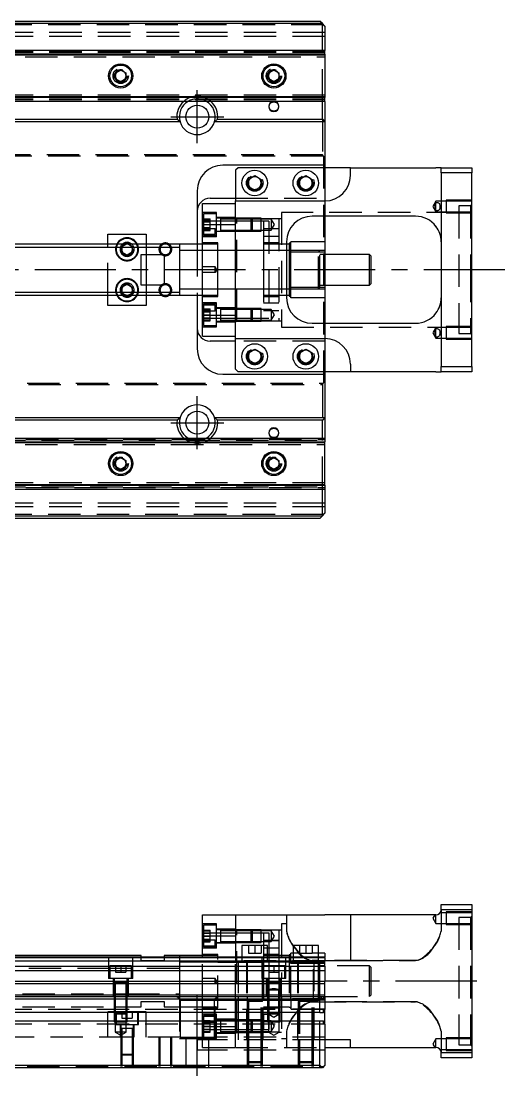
# Model space of a CAD drawing. Extents: x -10 to 809, y -346 to 120.
# Drawn here: x 341 to 530.5, y -316.1 to 97.5 of the extents above; entities that cross this region are included whole.
import ezdxf

# ---------------------------------------------------------------- set-up
doc = ezdxf.new("R2010")
doc.units = 0
doc.linetypes.add('CENTER', pattern=[50.8, 31.75, -6.35, 6.35, -6.35])
doc.linetypes.add('DASHED', pattern=[19.05, 12.7, -6.35])
doc.layers.get('0').update_dxf_attribs({"linetype": 'CONTINUOUS'})
doc.layers.add('CENTER', color=1, linetype='CENTER')

msp = doc.modelspace()

# ---------------------------------------------------------------- linework, layer by layer
at = {"color": 3, "linetype": 'DASHED'}
for p, q in [((459.5, 96), (313.8, 96)), ((460, 93), (0, 93)), ((460, 91.5), (0, 91.5)), ((460, 85.4), (0, 85.4)), ((460, 84.42), (323.5, 84.42)), ((323.5, 83.5), (460, 83.5)), ((460, 85.15), (330, 85.15)), ((459, 66), (459, 86)), ((377.5, 76), (377.53, 76.41)), ((437.5, 76), (437.53, 76.37)), ((460, 66.6), (0, 66.6)), ((460, 68.5), (323.5, 68.5)), ((460, 67.58), (323.5, 67.58)), ((460, 66.85), (330, 66.85)), ((459, 59), (459, 45)), ((459.5, 44.5), (0.5, 44.5)), ((459, 45), (1, 45)), ((459.5, 44.5), (459, 45)), ((459.5, 44.5), (459.5, -44.5)), ((460, 40), (460, 28)), ((429.5, 34), (429.52, 34.35)), ((455.48, 34.36), (455.5, 34)), ((425, 28), (460, 28)), ((425, 17.78), (425, 26)), ((460, 28), (460, 27)), ((460, 27), (460, 21)), ((503.5, 26.85), (502.29, 24.75)), ((507.5, 26.85), (503.5, 26.85)), ((503.5, 26.44), (503.5, 26.85)), ((517.5, 27.25), (507.5, 27.25)), ((507.5, 27.25), (507.5, 22.25)), ((517.5, 26.85), (507.5, 26.85)), ((517, 25), (512.5, 25)), ((512.5, 25), (512.5, -25)), ((517.5, 25.5), (517, 25)), ((517, 25), (517, 0)), ((417.5, 22.43), (412, 22.43)), ((417.5, 21.93), (412.5, 21.93)), ((412.5, 21.93), (412.5, 17.68)), ((417.5, 12.93), (417.5, 22.43)), ((512.5, 22.5), (443, 22.5)), ((443, 22.5), (443, -22.5)), ((502.29, 24.75), (503.5, 22.65)), ((503.5, 22.65), (503.5, 23.06)), ((503.5, 22.65), (507.5, 22.65)), ((507.5, 22.65), (517.5, 22.65)), ((507.5, 22.25), (517.5, 22.25)), ((412.5, 19), (412, 19)), ((412.5, 19.99), (415, 19.99)), ((412.5, 19.68), (415, 19.68)), ((425, 19), (412.5, 19)), ((412.5, 18.83), (415, 18.83)), ((412.5, 17.68), (415, 17.68)), ((412.5, 17.68), (412.5, 13.43)), ((415, 18.83), (415, 19.99)), ((415, 16.52), (415, 18.83)), ((425, 20.43), (417.5, 20.43)), ((419.1, 20.18), (417.5, 20.18)), ((425, 20.18), (419.09, 20.18)), ((419.1, 20.18), (419.1, 17.83)), ((419.1, 20.18), (419.1, 15.18)), ((425, 19.78), (419.1, 19.78)), ((419.1, 17.83), (419.1, 17.55)), ((419.1, 17.55), (419.1, 15.91)), ((425.5, 20), (425, 20.5)), ((431.1, 20.18), (425, 20.18)), ((431.1, 20.18), (425, 20.18)), ((425.5, 20), (425, 20)), ((431.5, 19.78), (425, 19.78)), ((436, 19), (425, 19)), ((431.28, 20), (425.5, 20)), ((425.5, -20), (425.5, 20)), ((431.5, 19.78), (431.1, 20.18)), ((435, 20.18), (431.1, 20.18)), ((431.1, 17.68), (431.1, 20.18)), ((431.1, 15.18), (431.1, 17.68)), ((442, 20), (431.28, 20)), ((435, 19.78), (431.5, 19.78)), ((431.5, 19.78), (431.5, 17.68)), ((431.5, 17.68), (431.5, 15.58)), ((435, 15.18), (435, 20.18)), ((439, 19.78), (435, 19.78)), ((438, 19), (436, 19)), ((436, 19), (436, 0)), ((438, 19), (438, 0)), ((440.21, 17.68), (439, 19.78)), ((439, 19.78), (439, 17.68)), ((439, 15.58), (440.21, 17.68)), ((439, 17.68), (439, 15.58)), ((443, 20), (442, 20)), ((442, 20), (442, 0)), ((503.52, 16.97), (503.34, 17.21)), ((417, 16.1), (412, 16.1)), ((412, 13.9), (417, 13.9)), ((417.5, 12.93), (412, 12.93)), ((412.5, 16.52), (415, 16.52)), ((412.5, 15.68), (415, 15.68)), ((412.5, 15.37), (415, 15.37)), ((412.5, 13.43), (417.5, 13.43)), ((415, 15.37), (415, 16.52)), ((417.66, 15), (417, 16.1)), ((417, 15), (417, 16.1)), ((417, 13.9), (417.66, 15)), ((417.66, 15), (417, 15)), ((417, 13.9), (417, 15)), ((417.5, 15.18), (419.1, 15.18)), ((425, 14.93), (417.5, 14.93)), ((419.09, 15.18), (425, 15.18)), ((419.1, 15.91), (419.1, 15.18)), ((419.1, 15.58), (425, 15.58)), ((425, 15.58), (431.5, 15.58)), ((425, 15.18), (431.1, 15.18)), ((425, 15.18), (431.1, 15.18)), ((431.1, 15.18), (431.5, 15.58)), ((431.1, 15.18), (435, 15.18)), ((431.5, 15.58), (435, 15.58)), ((435, 15.58), (439, 15.58)), ((438, 16), (436, 16)), ((442, 13), (436, 13)), ((442, 16), (438, 16)), ((375, -10), (375, 10)), ((380.5, 9.15), (381.96, 10)), ((380.5, 6.85), (380.5, 9.15)), ((383.04, 10), (384.5, 9.15)), ((384.5, 9.15), (384.5, 6.85)), ((390, 10), (390, 5)), ((410, 10), (410, -10)), ((418, 10.5), (412, 10.5)), ((418, 10), (412, 10)), ((418, 0), (418, 10.5)), ((442, 10.5), (436, 10.5)), ((442, 10), (436, 10)), ((436, 10), (436, 0)), ((445, 10), (442, 10)), ((380, 8), (380.01, 8.25)), ((382.5, 5.69), (380.5, 6.85)), ((384.5, 6.85), (382.5, 5.69)), ((390, 5), (390, -5)), ((412, 7.5), (403, 7.5)), ((418, 7.5), (412, 7.5)), ((425, 7.5), (418, 7.5)), ((436, 7.5), (425, 7.5)), ((442, 7.5), (436, 7.5)), ((445, 7.5), (442, 7.5)), ((446, 7.5), (445, 7.5)), ((446.63, 7.5), (446, 7.5)), ((457.5, 7.5), (446.63, 7.5)), ((460, 7.5), (457.5, 7.5)), ((458, 7), (457.5, 7.5)), ((457.5, -7.5), (457.5, 7.5)), ((458, -7), (458, 7)), ((460, 6), (458, 6)), ((417, 1.1), (412, 1.1)), ((417.66, 0), (417, 1.1)), ((417, -1.1), (417, 1.1)), ((418, -10.5), (418, 0)), ((436, 0), (436, -19)), ((436, 0), (436, -10)), ((438, 0), (438, -19)), ((442, 0), (442, -20)), ((517, 0), (517, -25)), ((417, -1.1), (412, -1.1)), ((417.66, 0), (417, -1.1)), ((380, -8), (380.01, -7.75)), ((380.5, -6.85), (382.5, -5.69)), ((380.5, -9.15), (380.5, -6.85)), ((382.5, -5.69), (384.5, -6.85)), ((384.5, -6.85), (384.5, -9.15)), ((390, -5), (390, -10)), ((403, -7.5), (412, -7.5)), ((412, -7.5), (418, -7.5)), ((418, -7.5), (425, -7.5)), ((425, -7.5), (436, -7.5)), ((436, -7.5), (442, -7.5)), ((442, -7.5), (445, -7.5)), ((445, -7.5), (446, -7.5)), ((446, -7.5), (446.63, -7.5)), ((446.63, -7.5), (457.5, -7.5)), ((457.5, -7.5), (458, -7)), ((457.5, -7.5), (460, -7.5)), ((458, -6), (460, -6)), ((381.96, -10), (380.5, -9.15)), ((384.5, -9.15), (383.04, -10)), ((412, -10), (418, -10)), ((412, -10.5), (418, -10.5)), ((436, -10), (442, -10)), ((436, -10.5), (442, -10.5)), ((442, -10), (445, -10)), ((417.5, -12.93), (412, -12.93)), ((417, -13.9), (412, -13.9)), ((412, -16.1), (417, -16.1)), ((417.5, -13.43), (412.5, -13.43)), ((412.5, -13.43), (412.5, -21.93)), ((412.5, -15.37), (415, -15.37)), ((412.5, -15.68), (415, -15.68)), ((412.5, -16.52), (415, -16.52)), ((415, -15.68), (415, -15.37)), ((415, -17.68), (415, -15.68)), ((417.66, -15), (417, -13.9)), ((417, -15), (417, -13.9)), ((417, -16.1), (417.66, -15)), ((417, -16.1), (417, -15)), ((417.66, -15), (417, -15)), ((417.5, -17.68), (417.5, -12.93)), ((425, -14.93), (417.5, -14.93)), ((419.1, -15.18), (417.5, -15.18)), ((425, -15.18), (419.09, -15.18)), ((419.1, -15.18), (419.1, -20.18)), ((419.1, -15.18), (419.1, -20.18)), ((419.1, -15.18), (419.1, -20.18)), ((425, -15.58), (419.1, -15.58)), ((431.1, -15.18), (425, -15.18)), ((431.1, -15.18), (425, -15.18)), ((431.5, -15.58), (425, -15.58)), ((431.5, -15.58), (431.1, -15.18)), ((435, -15.18), (431.1, -15.18)), ((431.1, -20.18), (431.1, -15.18)), ((435, -15.58), (431.5, -15.58)), ((431.5, -15.58), (431.5, -19.78)), ((435, -20.18), (435, -15.18)), ((439, -15.58), (435, -15.58)), ((436, -13), (442, -13)), ((436, -16), (438, -16)), ((438, -16), (442, -16)), ((440.21, -17.68), (439, -15.58)), ((439, -15.58), (439, -19.78)), ((412, -19), (412.5, -19)), ((412.5, -17.68), (415, -17.68)), ((412.5, -18.83), (415, -18.83)), ((412.5, -19), (425, -19)), ((412.5, -19.68), (415, -19.68)), ((412.5, -19.99), (415, -19.99)), ((415, -19.68), (415, -17.68)), ((415, -19.99), (415, -19.68)), ((417.5, -22.43), (417.5, -17.68)), ((417.5, -20.18), (419.1, -20.18)), ((417.5, -20.43), (425, -20.43)), ((419.09, -20.18), (425, -20.18)), ((419.1, -19.78), (425, -19.78)), ((425, -26), (425, -17.78)), ((425, -19), (436, -19)), ((425, -19.78), (431.5, -19.78)), ((425, -20), (425.5, -20)), ((425, -20.5), (425.5, -20)), ((425, -20.18), (431.1, -20.18)), ((425, -20.18), (431.1, -20.18)), ((425.5, -20), (431.28, -20)), ((431.1, -20.18), (431.5, -19.78)), ((431.1, -20.18), (435, -20.18)), ((431.28, -20), (442, -20)), ((431.5, -19.78), (435, -19.78)), ((435, -19.78), (439, -19.78)), ((436, -19), (438, -19)), ((439, -19.78), (440.21, -17.68)), ((442, -20), (443, -20)), ((503.49, -17.02), (503.81, -16.56)), ((412, -22.43), (417.5, -22.43)), ((412.5, -21.93), (417.5, -21.93)), ((443, -22.5), (512.5, -22.5)), ((460, -21), (460, -27)), ((503.5, -22.65), (502.29, -24.75)), ((502.29, -24.75), (503.5, -26.85)), ((507.5, -22.65), (503.5, -22.65)), ((503.5, -23.06), (503.5, -22.65)), ((517.5, -22.25), (507.5, -22.25)), ((507.5, -22.25), (507.5, -27.25)), ((517.5, -22.65), (507.5, -22.65)), ((460, -28), (425, -28)), ((460, -27), (460, -28)), ((460, -28), (460, -40)), ((503.5, -26.85), (503.5, -26.44)), ((503.5, -26.85), (507.5, -26.85)), ((507.5, -26.85), (517.5, -26.85)), ((507.5, -27.25), (517.5, -27.25)), ((512.5, -25), (517, -25)), ((517, -25), (517.5, -25.5)), ((429.5, -34), (429.52, -33.65)), ((449.5, -34), (449.52, -33.65)), ((0.5, -44.5), (459.5, -44.5)), ((1, -45), (459, -45)), ((459, -45), (459.5, -44.5)), ((459, -45), (459, -59)), ((459, -86), (459, -66)), ((0, -66.6), (460, -66.6)), ((323.5, -67.58), (460, -67.58)), ((323.5, -68.5), (460, -68.5)), ((330, -66.85), (460, -66.85)), ((377.5, -76), (377.53, -75.59)), ((437.5, -76), (437.53, -75.59)), ((0, -85.4), (460, -85.4)), ((460, -83.5), (323.5, -83.5)), ((323.5, -84.42), (460, -84.42)), ((330, -85.15), (460, -85.15)), ((460, -91.5), (0, -91.5)), ((460, -93), (0, -93)), ((459.5, -96), (313.8, -96)), ((505.12, -252.16), (505.14, -252.13)), ((507.5, -252.13), (505.14, -252.13)), ((505.5, -250.98), (505.5, -259.35)), ((517.5, -251.73), (507.5, -251.73)), ((507.5, -251.73), (507.5, -256.73)), ((517.5, -252.13), (507.5, -252.13)), ((445, -252.98), (445, -259.35)), ((503.01, -252.98), (502.29, -254.23)), ((502.29, -254.23), (503.5, -256.33)), ((503.5, -256.33), (503.5, -252.98)), ((503.5, -256.33), (507.5, -256.33)), ((507.5, -256.33), (517.5, -256.33)), ((517, -253.98), (512.5, -253.98)), ((512.5, -253.98), (512.5, -303.98)), ((517.5, -253.48), (517, -253.98)), ((517, -253.98), (517, -303.98)), ((417.5, -256.55), (412, -256.55)), ((412, -259.98), (412.5, -259.98)), ((412, -259.98), (412.5, -259.98)), ((417.5, -257.05), (412.5, -257.05)), ((412.5, -257.05), (412.5, -261.3)), ((412.5, -258.99), (415, -258.99)), ((412.5, -259.3), (415, -259.3)), ((412.5, -259.98), (417.5, -259.98)), ((412.5, -259.98), (417.5, -259.98)), ((412.5, -260.15), (415, -260.15)), ((415, -260.15), (415, -258.99)), ((415, -262.46), (415, -260.15)), ((417.5, -266.05), (417.5, -256.55)), ((425, -258.55), (417.5, -258.55)), ((419.1, -258.8), (417.5, -258.8)), ((417.5, -259.98), (419.1, -259.98)), ((417.5, -259.98), (419.1, -259.98)), ((419.1, -258.8), (419.09, -258.8)), ((419.1, -258.8), (419.1, -258.8)), ((425, -258.8), (419.1, -258.8)), ((419.1, -258.8), (419.1, -259.2)), ((419.1, -258.8), (419.1, -263.8)), ((419.1, -258.8), (419.1, -263.8)), ((425, -259.2), (419.1, -259.2)), ((419.1, -259.2), (419.1, -261.16)), ((419.1, -259.98), (425, -259.98)), ((419.1, -259.98), (425, -259.98)), ((425.5, -258.98), (425, -258.48)), ((431.1, -258.8), (425, -258.8)), ((431.1, -258.8), (425, -258.8)), ((425.5, -258.98), (425, -258.98)), ((431.5, -259.2), (425, -259.2)), ((425, -259.98), (431.5, -259.98)), ((425, -259.98), (431.5, -259.98)), ((431.28, -258.98), (425.5, -258.98)), ((425.5, -298.98), (425.5, -258.98)), ((431.5, -259.2), (431.1, -258.8)), ((435, -258.8), (431.1, -258.8)), ((431.1, -261.3), (431.1, -258.8)), ((435, -258.98), (431.28, -258.98)), ((435, -259.2), (431.5, -259.2)), ((431.5, -259.2), (431.5, -261.3)), ((431.5, -259.98), (435, -259.98)), ((431.5, -259.98), (435, -259.98)), ((435, -263.8), (435, -258.8)), ((442, -258.98), (435, -258.98)), ((439, -259.2), (435, -259.2)), ((435, -259.98), (436, -259.98)), ((435, -259.98), (436, -259.98)), ((436, -259.98), (438, -259.98)), ((436, -259.98), (436, -269.48)), ((438, -259.98), (438, -272.98)), ((440.21, -261.3), (439, -259.2)), ((439, -259.2), (439, -261.3)), ((443, -258.98), (442, -258.98)), ((442, -258.98), (442, -269.48)), ((445, -256.48), (443, -256.48)), ((443, -256.48), (443, -277.98)), ((512.5, -256.48), (505.5, -256.48)), ((507.5, -256.73), (517.5, -256.73)), ((417, -262.88), (412, -262.88)), ((412.5, -261.3), (412.5, -265.55)), ((412.5, -261.3), (415, -261.3)), ((412.5, -262.46), (415, -262.46)), ((412.5, -263.3), (415, -263.3)), ((412.5, -263.61), (415, -263.61)), ((415, -263.61), (415, -262.46)), ((417.66, -263.98), (417, -262.88)), ((417, -263.98), (417, -262.88)), ((417, -265.08), (417.66, -263.98)), ((417.66, -263.98), (417, -263.98)), ((417, -265.08), (417, -263.98)), ((417.5, -263.8), (419.1, -263.8)), ((425, -264.05), (417.5, -264.05)), ((419.09, -263.8), (425, -263.8)), ((419.1, -261.16), (419.1, -261.44)), ((419.1, -261.3), (419.1, -263.8)), ((419.1, -261.3), (419.1, -263.8)), ((419.1, -261.44), (419.1, -263.4)), ((419.1, -263.4), (425, -263.4)), ((425, -263.4), (431.5, -263.4)), ((425, -263.8), (431.1, -263.8)), ((425, -263.8), (431.1, -263.8)), ((431.1, -263.8), (431.1, -261.3)), ((431.1, -263.8), (431.5, -263.4)), ((431.1, -263.8), (435, -263.8)), ((431.5, -261.3), (431.5, -263.4)), ((431.5, -263.4), (435, -263.4)), ((435, -263.4), (439, -263.4)), ((438, -262.98), (436, -262.98)), ((438, -262.98), (442, -262.98)), ((442, -262.98), (438, -262.98)), ((439, -263.4), (440.21, -261.3)), ((439, -261.3), (439, -263.4)), ((412, -265.08), (417, -265.08)), ((417.5, -266.05), (412, -266.05)), ((418, -268.48), (412, -268.48)), ((412.5, -265.55), (417.5, -265.55)), ((418, -289.48), (418, -268.48)), ((430, -264.98), (430, -267.98)), ((430, -267.98), (432.5, -267.98)), ((432.5, -264.98), (432.5, -267.98)), ((432.5, -267.98), (435, -267.98)), ((435, -264.98), (435, -267.98)), ((442, -265.98), (436, -265.98)), ((442, -265.98), (436, -265.98)), ((442, -268.48), (436, -268.48)), ((446.31, -268.6), (446, -268.6)), ((446, -268.6), (446, -269.48)), ((446.63, -269.48), (446.63, -267.98)), ((447.5, -267.98), (446.63, -267.98)), ((450, -267.98), (447.5, -267.98)), ((447.51, -265), (449.94, -267.98)), ((449.94, -267.98), (451.58, -269.48)), ((450, -264.98), (450, -267.98)), ((450, -267.98), (452.5, -267.98)), ((452.5, -264.98), (452.5, -267.98)), ((452.5, -267.98), (455, -267.98)), ((455, -264.98), (455, -267.98)), ((457.5, -267.98), (455, -267.98)), ((460, -267.98), (457.5, -267.98)), ((460, -267.98), (460, -269.48)), ((375.25, -269.48), (375.25, -277.98)), ((375.75, -272.98), (375.75, -277.98)), ((384.25, -272.98), (375.75, -272.98)), ((378, -272.98), (378, -275.48)), ((380, -272.98), (380, -275.48)), ((382, -272.98), (382, -275.48)), ((384.25, -277.98), (384.25, -272.98)), ((384.75, -277.98), (384.75, -269.48)), ((388, -270.98), (388, -269.48)), ((397, -270.98), (388, -270.98)), ((397, -269.48), (397, -270.98)), ((403, -269.48), (403, -278.98)), ((403, -269.48), (403, -278.98)), ((412, -271.48), (403, -271.48)), ((418, -268.98), (412, -268.98)), ((412, -284.98), (412, -269.48)), ((418, -271.48), (412, -271.48)), ((425, -271.48), (418, -271.48)), ((418, -271.48), (425, -271.48)), ((425, -269.48), (425, -270.98)), ((425, -270.98), (426, -270.98)), ((425, -284.98), (425, -270.98)), ((429.5, -271.48), (425, -271.48)), ((425, -271.48), (429.5, -271.48)), ((460, -270.98), (426, -270.98)), ((426, -270.98), (426, -284.98)), ((427.5, -269.48), (427.5, -270.98)), ((429.25, -270.98), (429.25, -301.98)), ((429.5, -270.98), (429.5, -284.98)), ((435.5, -271.48), (429.5, -271.48)), ((429.5, -271.48), (435.5, -271.48)), ((435.25, -269.48), (435.25, -277.98)), ((435.5, -286.98), (435.5, -270.98)), ((436, -271.48), (435.5, -271.48)), ((435.5, -271.48), (436, -271.48)), ((435.75, -272.98), (435.75, -270.98)), ((435.75, -272.98), (435.75, -277.98)), ((444.25, -272.98), (435.75, -272.98)), ((437.5, -268.98), (436, -268.98)), ((436, -269.48), (436, -270.98)), ((436, -270.98), (436, -272.98)), ((442, -271.48), (436, -271.48)), ((436, -272.98), (436, -297.98)), ((442, -268.98), (437.5, -268.98)), ((437.5, -270.98), (437.5, -269.48)), ((438, -272.98), (438, -275.48)), ((440, -272.98), (440, -275.48)), ((446, -268.98), (442, -268.98)), ((442, -269.48), (442, -270.98)), ((442, -270.98), (442, -272.98)), ((446, -271.48), (442, -271.48)), ((442, -272.98), (442, -275.48)), ((444.25, -277.98), (444.25, -272.98)), ((444.75, -277.98), (444.75, -269.48)), ((446, -269.48), (446, -270.98)), ((446, -270.98), (446, -289.35)), ((446.63, -271.48), (446, -271.48)), ((446.63, -271.48), (446, -271.48)), ((446.63, -270.98), (446.63, -269.48)), ((446.63, -272.05), (446.63, -270.98)), ((449.5, -271.48), (446.63, -271.48)), ((449.5, -271.48), (446.63, -271.48)), ((446.63, -285.91), (446.63, -272.05)), ((449.5, -272.05), (446.63, -272.05)), ((447.5, -269.48), (447.5, -270.98)), ((449.25, -270.98), (449.25, -301.98)), ((449.5, -270.98), (449.5, -286.98)), ((455.5, -271.48), (449.5, -271.48)), ((455.5, -271.48), (449.5, -271.48)), ((455.5, -272.05), (449.5, -272.05)), ((495.5, -270.9), (455, -270.9)), ((455, -270.9), (457.5, -270.9)), ((455.5, -286.98), (455.5, -270.98)), ((457.5, -271.48), (455.5, -271.48)), ((457.5, -271.48), (455.5, -271.48)), ((460, -272.05), (455.5, -272.05)), ((455.75, -301.98), (455.75, -270.98)), ((457.5, -270.98), (457.5, -269.48)), ((457.5, -270.9), (460, -270.9)), ((458, -271.98), (457.5, -271.48)), ((460, -271.48), (457.5, -271.48)), ((457.5, -278.98), (457.5, -271.48)), ((458, -278.98), (458, -271.98)), ((460, -272.98), (458, -272.98)), ((460, -270.9), (470, -270.9)), ((477.5, -272.98), (460, -272.98)), ((470, -270.9), (495.5, -270.9)), ((478, -273.48), (477.5, -272.98)), ((477.5, -278.98), (477.5, -272.98)), ((495.85, -270.89), (495.5, -270.9)), ((496.19, -270.84), (495.85, -270.89)), ((496.55, -270.76), (496.19, -270.84)), ((375.75, -273.98), (324.25, -273.98)), ((384.25, -273.98), (375.75, -273.98)), ((378, -275.48), (380, -275.48)), ((380, -275.48), (382, -275.48)), ((403, -273.98), (384.25, -273.98)), ((438, -275.48), (438, -282.48)), ((438, -275.48), (440, -275.48)), ((440, -275.48), (442, -275.48)), ((442, -275.48), (442, -282.48)), ((478, -273.48), (478, -278.98)), ((384.75, -277.98), (375.25, -277.98)), ((377, -277.98), (377, -284.98)), ((377.5, -277.98), (377.5, -279.58)), ((377.5, -279.57), (377.5, -279.58)), ((377.5, -279.58), (377.5, -279.58)), ((377.5, -279.58), (377.5, -284.98)), ((382.5, -279.58), (377.5, -279.58)), ((377.9, -279.58), (377.9, -284.98)), ((382.1, -284.98), (382.1, -279.58)), ((382.5, -279.58), (382.5, -277.98)), ((382.5, -279.58), (382.5, -279.57)), ((382.5, -279.58), (382.5, -279.58)), ((382.5, -284.98), (382.5, -279.58)), ((383, -284.98), (383, -277.98)), ((403, -278.98), (403, -284.98)), ((403, -278.98), (403, -284.98)), ((417, -277.88), (412, -277.88)), ((417, -280.08), (412, -280.08)), ((417.66, -278.98), (417, -277.88)), ((417, -280.08), (417, -277.88)), ((417.66, -278.98), (417, -280.08)), ((444.75, -277.98), (435.25, -277.98)), ((435.75, -301.98), (435.75, -277.98)), ((437, -277.98), (437, -284.98)), ((437.5, -277.98), (437.5, -279.58)), ((437.5, -279.57), (437.5, -279.58)), ((437.5, -279.58), (437.5, -284.98)), ((437.5, -279.58), (437.5, -279.58)), ((442.5, -279.58), (437.5, -279.58)), ((442.5, -279.58), (437.5, -279.58)), ((442.5, -279.58), (437.5, -279.58)), ((437.9, -279.58), (437.9, -284.98)), ((442.1, -284.98), (442.1, -279.58)), ((442.5, -279.58), (442.5, -277.98)), ((442.5, -279.58), (442.5, -279.57)), ((442.5, -284.98), (442.5, -279.58)), ((442.5, -279.58), (442.5, -279.58)), ((443, -284.98), (443, -277.98)), ((457.5, -286.48), (457.5, -278.98)), ((458, -285.98), (458, -278.98)), ((477.5, -284.98), (477.5, -278.98)), ((478, -278.98), (478, -284.48)), ((322.5, -283.98), (377.5, -283.98)), ((377.5, -283.98), (377.9, -283.98)), ((377.5, -284.98), (377.5, -291.28)), ((377.5, -284.98), (377.5, -291.28)), ((377.9, -283.98), (382.1, -283.98)), ((377.9, -284.98), (377.9, -291.28)), ((382.1, -283.98), (382.5, -283.98)), ((382.1, -291.28), (382.1, -284.98)), ((382.5, -283.98), (403, -283.98)), ((382.5, -291.28), (382.5, -284.98)), ((382.5, -291.28), (382.5, -284.98)), ((402, -284.98), (403, -285.98)), ((402.06, -284.98), (403.29, -285.98)), ((403, -284.98), (403, -285.75)), ((403, -284.98), (403, -285.75)), ((412, -296.76), (412, -284.98)), ((416.71, -285.98), (417.94, -284.98)), ((417, -285.98), (418, -284.98)), ((425, -291.28), (425, -284.98)), ((426, -284.98), (426, -291.28)), ((429.5, -284.98), (429.5, -286.98)), ((437.5, -284.98), (437.5, -291.28)), ((437.5, -284.98), (437.5, -291.28)), ((437.9, -284.98), (437.9, -291.28)), ((438, -282.48), (438, -284.98)), ((442, -282.48), (438, -282.48)), ((438, -284.98), (438, -291.28)), ((440.06, -281.98), (439.94, -281.98)), ((442, -284.98), (442, -282.48)), ((442, -291.28), (442, -284.98)), ((442.1, -291.28), (442.1, -284.98)), ((442.5, -291.28), (442.5, -284.98)), ((442.5, -291.28), (442.5, -284.98)), ((443, -284.98), (443, -301.48)), ((460, -284.98), (477.5, -284.98)), ((460, -284.98), (460, -285.91)), ((477.5, -284.98), (478, -284.48)), ((322.5, -288.98), (377.5, -288.98)), ((377.5, -288.98), (377.9, -288.98)), ((377.9, -288.98), (382.1, -288.98)), ((382.1, -288.98), (382.5, -288.98)), ((382.5, -288.98), (388, -288.98)), ((388, -286.98), (397, -286.98)), ((388, -288.98), (388, -286.98)), ((397, -286.98), (397, -288.98)), ((397, -288.98), (403, -288.98)), ((403, -285.75), (403, -285.98)), ((403, -285.75), (403, -285.98)), ((403, -285.98), (403, -301.48)), ((403, -286.48), (403.29, -286.48)), ((403, -288.98), (403.29, -288.98)), ((403.29, -285.98), (403.29, -291.28)), ((403.29, -286.48), (412, -286.48)), ((403.29, -288.98), (412, -288.98)), ((412, -286.48), (418, -286.48)), ((412, -288.98), (418, -288.98)), ((412, -289.48), (418, -289.48)), ((416.71, -291.28), (416.71, -285.98)), ((417, -301.48), (417, -285.98)), ((418, -286.48), (425, -286.48)), ((418, -286.48), (425, -286.48)), ((425, -286.48), (429.5, -286.48)), ((425, -286.48), (429.5, -286.48)), ((429.5, -286.48), (436, -286.48)), ((429.5, -286.48), (436, -286.48)), ((429.5, -286.97), (429.5, -286.98)), ((429.5, -286.98), (429.5, -291.28)), ((429.5, -286.98), (429.5, -286.98)), ((435.5, -286.98), (429.5, -286.98)), ((430, -286.98), (430, -291.28)), ((435, -301.98), (435, -286.98)), ((435.5, -301.98), (435.5, -286.97)), ((436, -286.48), (446, -286.48)), ((436, -288.98), (446, -288.98)), ((436, -289.48), (442, -289.48)), ((446, -286.48), (457.5, -286.48)), ((446.31, -289.35), (446, -289.35)), ((446.63, -285.91), (446.63, -289.98)), ((460, -285.91), (446.63, -285.91)), ((449.5, -286.97), (449.5, -301.98)), ((450, -286.98), (450, -301.98)), ((454.07, -287.17), (454.31, -287.12)), ((454.31, -287.12), (454.65, -287.07)), ((454.65, -287.07), (455, -287.06)), ((455, -301.98), (455, -286.98)), ((455.56, -287.06), (455, -287.06)), ((455, -287.06), (455.56, -287.06)), ((455.5, -301.98), (455.5, -286.97)), ((495.5, -287.06), (455.56, -287.06)), ((455.56, -287.06), (495.5, -287.06)), ((457.5, -286.48), (458, -285.98)), ((460, -286.48), (457.5, -286.48)), ((458, -285.98), (460, -285.98)), ((495.85, -287.07), (495.5, -287.06)), ((496.19, -287.12), (495.85, -287.07)), ((496.55, -287.2), (496.19, -287.12)), ((459.5, -290.13), (0.5, -290.13)), ((377.5, -290.98), (375, -290.98)), ((375, -291.28), (375, -290.98)), ((375, -294.68), (375, -291.28)), ((377.9, -290.98), (377.5, -290.98)), ((377.5, -291.28), (377.5, -291.58)), ((377.5, -291.28), (377.5, -291.58)), ((377.5, -291.58), (377.9, -291.98)), ((377.5, -291.58), (377.5, -294.68)), ((377.5, -291.58), (382.5, -291.58)), ((382.1, -290.98), (377.9, -290.98)), ((377.9, -291.28), (377.9, -291.98)), ((377.9, -291.98), (377.9, -294.98)), ((382.1, -291.98), (377.9, -291.98)), ((378, -290.98), (378, -295.98)), ((378.25, -290.98), (378.25, -291.28)), ((378.25, -291.28), (378.25, -291.98)), ((378.25, -291.98), (378.25, -294.68)), ((380.5, -290.98), (380.5, -293.48)), ((380.5, -293.48), (382.5, -293.48)), ((382.5, -290.98), (382.1, -290.98)), ((382.1, -291.98), (382.1, -291.28)), ((382.1, -291.98), (382.5, -291.58)), ((382.1, -294.98), (382.1, -291.98)), ((390, -290.98), (382.5, -290.98)), ((382.5, -291.58), (382.5, -291.28)), ((382.5, -291.58), (382.5, -291.28)), ((382.5, -294.68), (382.5, -291.58)), ((382.5, -293.48), (384.5, -293.48)), ((384.5, -290.98), (384.5, -293.48)), ((386.75, -291.28), (386.75, -290.98)), ((386.75, -294.68), (386.75, -291.28)), ((387, -295.98), (387, -290.98)), ((390, -291.28), (390, -290.98)), ((390, -294.68), (390, -291.28)), ((403.29, -291.28), (403.29, -294.68)), ((417.5, -291.91), (412, -291.91)), ((417, -292.88), (412, -292.88)), ((417.5, -292.41), (412.5, -292.41)), ((412.5, -292.41), (412.5, -300.91)), ((416.71, -294.68), (416.71, -291.28)), ((417.66, -293.98), (417, -292.88)), ((417.5, -296.66), (417.5, -291.91)), ((425, -294.68), (425, -291.28)), ((426, -291.28), (426, -294.68)), ((429.5, -291.28), (429.5, -294.68)), ((430, -291.28), (430, -294.68)), ((436, -291.98), (437.9, -291.98)), ((437.9, -291.98), (436, -291.98)), ((437.5, -291.28), (437.5, -291.58)), ((437.5, -291.28), (437.5, -291.58)), ((437.5, -291.58), (437.9, -291.98)), ((437.5, -291.58), (437.5, -294.68)), ((437.5, -291.58), (442.5, -291.58)), ((437.9, -291.28), (437.9, -291.98)), ((437.9, -291.98), (437.9, -294.98)), ((442.1, -291.98), (437.9, -291.98)), ((438, -291.28), (438, -291.35)), ((438, -291.35), (438, -291.98)), ((438, -291.35), (438.17, -291.98)), ((442, -291.35), (438, -291.35)), ((438, -291.98), (440, -293.13)), ((438, -291.98), (438, -297.98)), ((440, -293.13), (442, -291.98)), ((441.83, -291.98), (442, -291.35)), ((442, -291.35), (442, -291.28)), ((442, -291.98), (442, -291.35)), ((442, -291.98), (442, -298.98)), ((442.1, -291.98), (442.1, -291.28)), ((442.1, -291.98), (442.5, -291.58)), ((442.1, -294.98), (442.1, -291.98)), ((442.5, -291.58), (442.5, -291.28)), ((442.5, -291.58), (442.5, -291.28)), ((442.5, -294.68), (442.5, -291.58)), ((460, -289.98), (446.63, -289.98)), ((459.5, -295.83), (0.5, -295.83)), ((375, -300.98), (375, -294.68)), ((377.5, -294.68), (377.5, -294.98)), ((377.5, -294.98), (382.5, -294.98)), ((377.9, -294.98), (377.9, -298.98)), ((378, -295.98), (387, -295.98)), ((378.25, -294.68), (378.25, -294.98)), ((378.25, -294.98), (378.25, -295.98)), ((379.75, -295.98), (379.75, -300.98)), ((380, -295.98), (380, -297.58)), ((380, -297.57), (380, -297.58)), ((380, -297.58), (380, -297.58)), ((380, -297.58), (380, -300.98)), ((385, -297.58), (380, -297.58)), ((385, -297.58), (380, -297.58)), ((385, -297.58), (380, -297.58)), ((380.4, -297.58), (380.4, -300.98)), ((382.1, -298.98), (382.1, -294.98)), ((382.5, -294.98), (382.5, -294.68)), ((384.6, -300.98), (384.6, -297.58)), ((385, -297.58), (385, -295.98)), ((385, -297.58), (385, -297.57)), ((385, -297.58), (385, -297.58)), ((385, -300.98), (385, -297.58)), ((385.25, -300.98), (385.25, -295.98)), ((386.75, -295.98), (386.75, -294.68)), ((390, -300.98), (390, -294.68)), ((403.29, -294.68), (403.29, -300.98)), ((412, -295.08), (417, -295.08)), ((412, -304.98), (412, -296.76)), ((412, -296.76), (416.71, -296.76)), ((412.5, -294.35), (415, -294.35)), ((412.5, -294.66), (415, -294.66)), ((412.5, -295.5), (415, -295.5)), ((412.5, -296.66), (415, -296.66)), ((412.5, -297.81), (415, -297.81)), ((415, -294.66), (415, -294.35)), ((415, -296.66), (415, -294.66)), ((415, -298.66), (415, -296.66)), ((416.71, -300.98), (416.71, -294.68)), ((416.71, -296.76), (425, -296.76)), ((417, -295.08), (417.66, -293.98)), ((417.66, -293.98), (417, -293.98)), ((425, -293.91), (417.5, -293.91)), ((419.1, -294.16), (417.5, -294.16)), ((417.5, -301.41), (417.5, -296.66)), ((425, -294.16), (419.09, -294.16)), ((419.1, -294.16), (419.1, -294.68)), ((419.1, -294.16), (419.1, -299.16)), ((425, -294.56), (419.1, -294.56)), ((419.1, -294.68), (419.1, -299.16)), ((419.1, -296.66), (419.1, -299.16)), ((429.5, -294.16), (425, -294.16)), ((429.5, -294.16), (425, -294.16)), ((429.5, -294.56), (425, -294.56)), ((425, -301.98), (425, -294.68)), ((426, -294.68), (426, -301.98)), ((430, -294.16), (429.5, -294.16)), ((430, -294.16), (429.5, -294.16)), ((430, -294.56), (429.5, -294.56)), ((429.5, -294.68), (429.5, -301.98)), ((431.1, -294.16), (430, -294.16)), ((431.1, -294.16), (430, -294.16)), ((431.5, -294.56), (430, -294.56)), ((430, -294.68), (430, -301.98)), ((431.5, -294.56), (431.1, -294.16)), ((435, -294.16), (431.1, -294.16)), ((431.1, -294.68), (431.1, -294.16)), ((431.1, -299.16), (431.1, -294.68)), ((435, -294.56), (431.5, -294.56)), ((431.5, -294.56), (431.5, -294.68)), ((431.5, -294.68), (431.5, -298.76)), ((439, -294.56), (435, -294.56)), ((437.5, -294.98), (436, -294.98)), ((437.5, -294.68), (437.5, -294.98)), ((437.5, -294.98), (442.5, -294.98)), ((437.9, -294.98), (437.9, -298.98)), ((440.21, -296.66), (439, -294.56)), ((439, -294.56), (439, -298.76)), ((439, -298.76), (440.21, -296.66)), ((442.1, -298.98), (442.1, -294.98)), ((442.5, -294.98), (442.5, -294.68)), ((403.29, -300.98), (296.71, -300.98)), ((377.9, -298.98), (380, -300.19)), ((382.1, -298.98), (377.9, -298.98)), ((380, -300.19), (382.1, -298.98)), ((380, -300.98), (380, -307.58)), ((380, -300.98), (380, -307.58)), ((380.4, -300.98), (380.4, -307.98)), ((384.6, -307.98), (384.6, -300.98)), ((385, -307.58), (385, -300.98)), ((385, -307.58), (385, -300.98)), ((395, -300.98), (395, -312.48)), ((395.4, -300.98), (395.4, -312.48)), ((399.6, -312.48), (399.6, -300.98)), ((400, -312.48), (400, -300.98)), ((403, -301.48), (417, -301.48)), ((403.29, -300.98), (416.71, -300.98)), ((405.5, -301.48), (405.5, -312.98)), ((410, -300.98), (410, -301.98)), ((412, -297.98), (425, -297.98)), ((412, -297.98), (425, -297.98)), ((412, -301.41), (417.5, -301.41)), ((412.5, -298.66), (415, -298.66)), ((412.5, -298.97), (415, -298.97)), ((412.5, -300.91), (417.5, -300.91)), ((414.5, -312.98), (414.5, -301.48)), ((415, -298.97), (415, -298.66)), ((460, -300.98), (416.71, -300.98)), ((417.5, -299.16), (419.1, -299.16)), ((417.5, -299.41), (425, -299.41)), ((419.09, -299.16), (425, -299.16)), ((419.1, -298.76), (425, -298.76)), ((425, -297.98), (436, -297.98)), ((425, -297.98), (436, -297.98)), ((425, -298.76), (431.5, -298.76)), ((425, -298.76), (431.5, -298.76)), ((425, -299.48), (425.5, -298.98)), ((425.5, -298.98), (425, -298.98)), ((425, -299.16), (431.1, -299.16)), ((425, -299.16), (431.1, -299.16)), ((425.5, -298.98), (437.9, -298.98)), ((437.9, -298.98), (425.5, -298.98)), ((431.1, -299.16), (431.5, -298.76)), ((431.1, -299.16), (435, -299.16)), ((431.5, -298.76), (435, -298.76)), ((435, -298.76), (439, -298.76)), ((436, -297.98), (438, -297.98)), ((437.9, -298.98), (440, -300.19)), ((442.1, -298.98), (437.9, -298.98)), ((440, -300.19), (442.1, -298.98)), ((442.1, -298.98), (443, -298.98)), ((443, -301.48), (445, -301.48)), ((445, -298.61), (445, -304.98)), ((503.5, -301.63), (502.29, -303.73)), ((507.5, -301.63), (503.5, -301.63)), ((503.5, -304.98), (503.5, -301.63)), ((505.5, -298.61), (505.5, -306.98)), ((505.5, -301.48), (512.5, -301.48)), ((517.5, -301.23), (507.5, -301.23)), ((507.5, -301.23), (507.5, -306.23)), ((517.5, -301.63), (507.5, -301.63)), ((410, -301.98), (410, -305.98)), ((420, -301.98), (410, -301.98)), ((415, -305.98), (410, -305.98)), ((412, -304.98), (425, -304.98)), ((460, -305.98), (415, -305.98)), ((460, -301.98), (420, -301.98)), ((425, -304.98), (425, -301.98)), ((425, -304.98), (460, -304.98)), ((429.5, -301.98), (429.5, -310.48)), ((429.5, -301.98), (429.5, -310.48)), ((430, -301.98), (430, -310.98)), ((435, -310.98), (435, -301.98)), ((435.5, -310.48), (435.5, -301.98)), ((435.5, -310.48), (435.5, -301.98)), ((449.5, -301.98), (449.5, -310.48)), ((449.5, -301.98), (449.5, -310.48)), ((450, -301.98), (450, -310.98)), ((455, -310.98), (455, -301.98)), ((455.5, -310.48), (455.5, -301.98)), ((455.5, -310.48), (455.5, -301.98)), ((502.29, -303.73), (503.01, -304.98)), ((505.14, -305.83), (507.5, -305.83)), ((507.5, -305.83), (517.5, -305.83)), ((512.5, -303.98), (517, -303.98)), ((517, -303.98), (517.5, -304.48)), ((380, -307.58), (380.4, -307.98)), ((380, -307.58), (380, -312.48)), ((380, -307.58), (385, -307.58)), ((380.4, -307.98), (380.4, -312.48)), ((384.6, -307.98), (380.4, -307.98)), ((384.6, -307.98), (385, -307.58)), ((384.6, -312.48), (384.6, -307.98)), ((385, -312.48), (385, -307.58)), ((507.5, -306.23), (517.5, -306.23)), ((0.5, -312.48), (459.5, -312.48)), ((429.5, -310.48), (430, -310.98)), ((429.5, -310.48), (429.5, -312.48)), ((429.5, -310.48), (435.5, -310.48)), ((430, -310.98), (430, -312.48)), ((435, -310.98), (430, -310.98)), ((435, -310.98), (435.5, -310.48)), ((435, -312.48), (435, -310.98)), ((435.5, -312.48), (435.5, -310.48)), ((449.5, -310.48), (450, -310.98)), ((449.5, -310.48), (449.5, -312.48)), ((449.5, -310.48), (455.5, -310.48)), ((450, -310.98), (450, -312.48)), ((455, -310.98), (450, -310.98)), ((455, -310.98), (455.5, -310.48)), ((455, -312.48), (455, -310.98)), ((455.5, -312.48), (455.5, -310.48))]:
    msp.add_line(p, q, dxfattribs=at)
at = {"color": 7, "linetype": 'CONTINUOUS'}
for p, q in [((330, 97.5), (458, 97.5)), ((459, 96.5), (330, 96.5)), ((459, 96.5), (458, 97.5)), ((460, 95.5), (459, 96.5)), ((459, 86), (459, 96.5)), ((460, 95.5), (460, 86)), ((460, 86), (330, 86)), ((460, 84.48), (331.27, 84.48)), ((460, 84.2), (331.95, 84.2)), ((460, 84.48), (460, 86)), ((460, 84.48), (460, 84.2)), ((460, 84.2), (460, 67.8)), ((378, 77.15), (380, 78.31)), ((378, 74.85), (378, 77.15)), ((380, 73.69), (378, 74.85)), ((380, 78.31), (382, 77.15)), ((382, 74.85), (380, 73.69)), ((382, 77.15), (382, 74.85)), ((438, 77.15), (440, 78.31)), ((438, 74.85), (438, 77.15)), ((440, 73.69), (438, 74.85)), ((440, 78.31), (442, 77.15)), ((442, 74.85), (440, 73.69)), ((442, 77.15), (442, 74.85)), ((460, 67.8), (330, 67.8)), ((460, 67.52), (330, 67.52)), ((460, 67.8), (460, 67.52)), ((460, 66), (460, 67.52)), ((460, 66), (330, 66)), ((459, 59), (459, 66)), ((460, 66), (460, 58)), ((330, 59), (402.06, 59)), ((403.29, 58), (330, 58)), ((403.29, 58), (402.06, 59)), ((417.94, 59), (416.71, 58)), ((460, 58), (416.71, 58)), ((417.94, 59), (459, 59)), ((459, 59), (460, 58)), ((460, 58), (460, 41)), ((460, 41), (420, 41)), ((426, 40), (425, 39)), ((425, 39), (425, 27)), ((470, 40), (426, 40)), ((460, 41), (460, 40)), ((470, 40), (503.5, 40)), ((470, 37), (470, 40)), ((505.5, 40), (503.5, 40)), ((505.5, 38), (505.5, 40)), ((505.5, 40), (517.5, 40)), ((505.5, 38), (505.5, -38)), ((517.5, 38), (505.5, 38)), ((517.5, 40), (517.5, 38)), ((517.5, -38), (517.5, 38)), ((430, 35.44), (432.5, 36.89)), ((430, 32.56), (430, 35.44)), ((432.5, 36.89), (435, 35.44)), ((435, 35.44), (435, 32.56)), ((450, 35.44), (452.5, 36.89)), ((450, 32.56), (450, 35.44)), ((452.5, 36.89), (455, 35.44)), ((455, 35.44), (455, 32.56)), ((410, 31), (410, 10)), ((432.5, 31.11), (430, 32.56)), ((435, 32.56), (432.5, 31.11)), ((452.5, 31.11), (450, 32.56)), ((455, 32.56), (452.5, 31.11)), ((412, 17.78), (412, 26)), ((412, 26), (425, 26)), ((415, 28), (425, 28)), ((425, 27), (460, 27)), ((425, 17.78), (425, 27)), ((503.03, 25.03), (503.11, 25.42)), ((503.11, 25.42), (503.23, 25.8)), ((503.23, 25.8), (503.38, 26.17)), ((503.38, 26.17), (503.5, 26.44)), ((503.5, 26.44), (503.76, 26.42)), ((503.5, 23.06), (503.5, 26.44)), ((503.76, 26.42), (504.01, 26.38)), ((504.01, 26.38), (504.25, 26.32)), ((504.25, 26.32), (504.47, 26.21)), ((504.47, 26.21), (504.66, 26.09)), ((504.66, 26.09), (504.81, 25.92)), ((504.81, 25.92), (504.93, 25.74)), ((504.93, 25.74), (505.02, 25.53)), ((505.02, 25.53), (505.08, 25.3)), ((495.5, 21), (455, 21)), ((460, 21), (460, 11)), ((503.58, 23.06), (503.5, 23.06)), ((503.82, 23.08), (503.58, 23.06)), ((504.03, 23.12), (503.82, 23.08)), ((504.26, 23.18), (504.03, 23.12)), ((504.46, 23.28), (504.26, 23.18)), ((504.65, 23.41), (504.46, 23.28)), ((504.81, 23.57), (504.65, 23.41)), ((504.94, 23.78), (504.81, 23.57)), ((505.04, 24.02), (504.94, 23.78)), ((412, -17.78), (412, 17.78)), ((412, 17.78), (425, 17.78)), ((425, -17.78), (425, 17.78)), ((425, -17.78), (425, 17.78)), ((375, 10), (375, 14)), ((375, 14), (390, 14)), ((390, 14), (390, 10)), ((403, 10), (330, 10)), ((381.96, 10), (382.5, 10.31)), ((382.5, 10.31), (383.04, 10)), ((412, 10), (403, 10)), ((403, 10), (403, -10)), ((403, 10), (403, -10)), ((445, 11), (445, -11)), ((446, 10), (445, 10)), ((446.31, 10.37), (446, 10.37)), ((446, 10.37), (446, 0)), ((446.63, 6.93), (446.63, 11)), ((460, 11), (446.63, 11)), ((460, 11), (460, 6.93)), ((388, -6), (388, 6)), ((388, 6), (397, 6)), ((397, 6), (397, -6)), ((446.63, -6.93), (446.63, 6.93)), ((460, 6.93), (446.63, 6.93)), ((460, 6.93), (460, -6.93)), ((477.5, 6), (460, 6)), ((478, 5.5), (477.5, 6)), ((477.5, -6), (477.5, 6)), ((478, 5.5), (478, -5.5)), ((446, 0), (446, -10.38)), ((397, -6), (388, -6)), ((446.63, -11), (446.63, -6.93)), ((460, -6.93), (446.63, -6.93)), ((460, -6), (477.5, -6)), ((460, -6.93), (460, -11)), ((477.5, -6), (478, -5.5)), ((330, -10), (403, -10)), ((375, -14), (375, -10)), ((382.5, -10.31), (381.96, -10)), ((383.04, -10), (382.5, -10.31)), ((390, -10), (390, -14)), ((403, -10), (412, -10)), ((410, -10), (410, -31)), ((445, -10), (446, -10)), ((446, -10.38), (446.31, -10.38)), ((460, -11), (446.63, -11)), ((460, -11), (460, -21)), ((390, -14), (375, -14)), ((412, -17.78), (425, -17.78)), ((412, -26), (412, -17.78)), ((425, -27), (425, -17.78)), ((455, -21), (495.5, -21)), ((503.03, -24.47), (503.11, -24.08)), ((503.11, -24.08), (503.23, -23.7)), ((503.23, -23.7), (503.38, -23.33)), ((503.38, -23.33), (503.5, -23.06)), ((503.5, -23.06), (503.76, -23.07)), ((503.5, -26.44), (503.5, -23.06)), ((503.76, -23.07), (504.01, -23.11)), ((504.01, -23.11), (504.25, -23.18)), ((504.25, -23.18), (504.47, -23.28)), ((504.47, -23.28), (504.66, -23.41)), ((504.66, -23.41), (504.81, -23.58)), ((504.81, -23.58), (504.93, -23.76)), ((504.93, -23.76), (505.02, -23.96)), ((505.02, -23.96), (505.08, -24.2)), ((412, -26), (425, -26)), ((425, -28), (415, -28)), ((425, -39), (425, -27)), ((425, -27), (460, -27)), ((503.58, -26.43), (503.5, -26.44)), ((503.82, -26.42), (503.58, -26.43)), ((504.03, -26.38), (503.82, -26.42)), ((504.26, -26.31), (504.03, -26.38)), ((504.46, -26.22), (504.26, -26.31)), ((504.65, -26.09), (504.46, -26.22)), ((504.81, -25.93), (504.65, -26.09)), ((504.94, -25.71), (504.81, -25.93)), ((505.04, -25.47), (504.94, -25.71)), ((430, -32.56), (432.5, -31.11)), ((430, -35.44), (430, -32.56)), ((432.5, -31.11), (435, -32.56)), ((435, -32.56), (435, -35.44)), ((450, -32.56), (452.5, -31.11)), ((450, -35.44), (450, -32.56)), ((452.5, -31.11), (455, -32.56)), ((455, -32.56), (455, -35.44)), ((432.5, -36.89), (430, -35.44)), ((435, -35.44), (432.5, -36.89)), ((452.5, -36.89), (450, -35.44)), ((455, -35.44), (452.5, -36.89)), ((470, -37), (470, -40)), ((420, -41), (460, -41)), ((425, -39), (426, -40)), ((470, -40), (426, -40)), ((460, -40), (460, -41)), ((460, -41), (460, -58)), ((503.5, -40), (470, -40)), ((503.5, -40), (505.5, -40)), ((505.5, -40), (505.5, -38)), ((505.5, -38), (517.5, -38)), ((517.5, -40), (505.5, -40)), ((517.5, -38), (517.5, -40)), ((330, -58), (403.29, -58)), ((402.06, -59), (330, -59)), ((402.06, -59), (403.29, -58)), ((416.71, -58), (460, -58)), ((416.71, -58), (417.94, -59)), ((459, -59), (417.94, -59)), ((460, -58), (459, -59)), ((459, -66), (459, -59)), ((460, -58), (460, -66)), ((330, -66), (460, -66)), ((460, -66), (460, -67.52)), ((330, -67.52), (460, -67.52)), ((330, -67.8), (460, -67.8)), ((460, -67.8), (460, -67.52)), ((460, -84.2), (460, -67.8)), ((378, -74.85), (380, -73.69)), ((380, -73.69), (382, -74.85)), ((438, -74.85), (440, -73.69)), ((440, -73.69), (442, -74.85)), ((378, -77.15), (378, -74.85)), ((380, -78.31), (378, -77.15)), ((382, -77.15), (380, -78.31)), ((382, -74.85), (382, -77.15)), ((438, -77.15), (438, -74.85)), ((440, -78.31), (438, -77.15)), ((442, -77.15), (440, -78.31)), ((442, -74.85), (442, -77.15)), ((330, -86), (460, -86)), ((331.27, -84.48), (460, -84.48)), ((331.95, -84.2), (460, -84.2)), ((459, -96.5), (459, -86)), ((460, -84.48), (460, -84.2)), ((460, -84.48), (460, -86)), ((460, -86), (460, -95.5)), ((330, -96.5), (459, -96.5)), ((458, -97.5), (330, -97.5)), ((458, -97.5), (459, -96.5)), ((459, -96.5), (460, -95.5)), ((505.5, -250.98), (505.5, -248.98)), ((505.5, -248.98), (517.5, -248.98)), ((517.5, -250.98), (505.5, -250.98)), ((517.5, -248.98), (517.5, -250.98)), ((517.5, -250.98), (517.5, -306.98)), ((412, -261.2), (412, -252.98)), ((412, -252.98), (425, -252.98)), ((425, -252.98), (460, -252.98)), ((425, -252.98), (425, -269.48)), ((470, -252.98), (460, -252.98)), ((503.5, -252.98), (470, -252.98)), ((470, -252.98), (470, -270.98)), ((412, -269.48), (412, -261.2)), ((412, -261.2), (425, -261.2)), ((427.5, -264.98), (427.5, -269.48)), ((437.5, -264.98), (427.5, -264.98)), ((437.5, -269.48), (437.5, -264.98)), ((447.5, -264.98), (447.5, -269.48)), ((457.5, -264.98), (447.5, -264.98)), ((457.5, -269.48), (457.5, -264.98)), ((388, -268.98), (323.5, -268.98)), ((323.5, -269.48), (460, -269.48)), ((323.5, -269.64), (460, -269.64)), ((323.5, -271.04), (460, -271.04)), ((388, -269.48), (388, -268.98)), ((403, -268.98), (397, -268.98)), ((397, -268.98), (397, -269.48)), ((412, -268.98), (403, -268.98)), ((403, -268.98), (403, -269.48)), ((403, -268.98), (403, -269.48)), ((460, -269.64), (460, -269.48)), ((460, -269.64), (460, -271.04)), ((470, -270.98), (460, -270.98)), ((460, -273.12), (460, -271.04)), ((323.5, -273.12), (460, -273.12)), ((323.5, -274.74), (460, -274.74)), ((460, -273.12), (460, -274.74)), ((460, -274.74), (460, -279.03)), ((0, -279.88), (460, -279.88)), ((323.5, -279.03), (460, -279.03)), ((382.5, -279.58), (377.5, -279.58)), ((460, -279.88), (460, -279.03)), ((460, -284.38), (460, -279.88)), ((0, -284.38), (460, -284.38)), ((1, -284.98), (459, -284.98)), ((458, -285.98), (459, -284.98)), ((459, -284.98), (460, -285.98)), ((459, -284.98), (460, -284.98)), ((460, -284.98), (460, -284.38)), ((458, -285.98), (2, -285.98)), ((435.5, -286.98), (429.5, -286.98)), ((435.5, -286.98), (429.5, -286.98)), ((455.5, -286.98), (449.5, -286.98)), ((455.5, -286.98), (449.5, -286.98)), ((455.5, -286.98), (449.5, -286.98)), ((458, -291.28), (458, -285.98)), ((460, -285.98), (460, -290.13)), ((458, -291.28), (2, -291.28)), ((458, -291.28), (459.5, -291.28)), ((459.5, -291.28), (459.5, -290.13)), ((459.5, -290.13), (460, -290.13)), ((460, -291.28), (459.5, -291.28)), ((460, -291.28), (460, -290.13)), ((460, -294.68), (460, -291.28)), ((458, -294.68), (2, -294.68)), ((459.5, -294.68), (458, -294.68)), ((458, -311.98), (458, -294.68)), ((459.5, -294.68), (460, -294.68)), ((459.5, -295.83), (459.5, -294.68)), ((460, -295.83), (459.5, -295.83)), ((460, -295.83), (460, -294.68)), ((460, -295.83), (460, -311.98)), ((470, -301.98), (460, -301.98)), ((460, -304.98), (470, -304.98)), ((470, -304.98), (470, -301.98)), ((470, -304.98), (503.5, -304.98)), ((505.5, -308.98), (505.5, -306.98)), ((505.5, -306.98), (517.5, -306.98)), ((517.5, -308.98), (505.5, -308.98)), ((517.5, -306.98), (517.5, -308.98)), ((459, -312.98), (1, -312.98)), ((2, -311.98), (458, -311.98)), ((459, -312.98), (458, -311.98)), ((460, -311.98), (459, -312.98))]:
    msp.add_line(p, q, dxfattribs=at)
at = {"color": 3, "linetype": 'CONTINUOUS'}
for p, q in [((403, 8.75), (330, 8.75)), ((330, -8.75), (403, -8.75))]:
    msp.add_line(p, q, dxfattribs=at)
at = {"color": 7, "linetype": 'CONTINUOUS'}
for centre, radius in [((380, 76), 4.75), ((380, 76), 4.25), ((440, 76), 4.75), ((440, 76), 4.25), ((410, 60), 4.5), ((432.5, 34), 5), ((452.5, 34), 5), ((432.5, -34), 5), ((452.5, -34), 5), ((410, -60), 4.5), ((380, -76), 4.75), ((380, -76), 4.25), ((440, -76), 4.75), ((440, -76), 4.25)]:
    msp.add_circle(centre, radius, dxfattribs=at)
at = {"color": 3, "linetype": 'DASHED'}
for centre, radius in [((380, 76), 3), ((440, 76), 3), ((380, 76), 2.5), ((440, 76), 2.5), ((440, 64), 1.83), ((432.5, 34), 3.25), ((452.5, 34), 3.25), ((432.5, 34), 3), ((452.5, 34), 3), ((382.5, 8), 2.5), ((382.5, -8), 2.5), ((432.5, -34), 3.25), ((432.5, -34), 3), ((452.5, -34), 3.25), ((452.5, -34), 3), ((440, -64), 1.83), ((380, -76), 3), ((380, -76), 2.5), ((440, -76), 3), ((440, -76), 2.5)]:
    msp.add_circle(centre, radius, dxfattribs=at)
for centre, radius, start, end in [((380, 76), 2.1, 162.2472, 180), ((380, 76), 2.1, 180, 197.7528), ((380, 76), 2.1, 137.7528, 162.2472), ((380, 76), 2.1, 197.7528, 222.2472), ((380, 76), 2.1, 102.2472, 137.7528), ((380, 76), 2.1, 222.2472, 257.7528), ((380, 76), 2.1, 77.7528, 102.2472), ((380, 76), 2.1, 42.2472, 77.7528), ((380, 76), 2.1, 282.2472, 317.7528), ((380, 76), 2.1, 17.7528, 42.2472), ((380, 76), 2.1, 317.7528, 342.2472), ((380, 76), 2.1, 342.2472, 17.7528), ((440, 76), 2.1, 162.2472, 180), ((440, 76), 2.1, 180, 197.7528), ((440, 76), 2.1, 137.7528, 162.2472), ((440, 76), 2.1, 197.7528, 222.2472), ((440, 76), 2.1, 102.2472, 137.7528), ((440, 76), 2.1, 222.2472, 257.7528), ((440, 76), 2.1, 77.7528, 102.2472), ((440, 76), 2.1, 42.2472, 77.7528), ((440, 76), 2.1, 282.2472, 317.7528), ((440, 76), 2.1, 17.7528, 42.2472), ((440, 76), 2.1, 317.7528, 342.2472), ((440, 76), 2.1, 342.2472, 17.7528), ((380, 76), 2.1, 257.7528, 282.2472), ((440, 76), 2.1, 257.7528, 282.2472), ((410, 60), 8, 48.5904, 131.4096), ((410, 60), 7, 58.9973, 121.0027), ((432.5, 34), 2.5, 120, 180), ((432.5, 34), 2.5, 180, 240), ((432.5, 34), 2.5, 60, 120), ((432.5, 34), 2.5, 360, 60), ((432.5, 34), 2.5, 300, 360), ((452.5, 34), 2.5, 120, 180), ((452.5, 34), 2.5, 180, 240), ((452.5, 34), 2.5, 60, 120), ((452.5, 34), 2.5, 360, 60), ((452.5, 34), 2.5, 300, 360), ((432.5, 34), 2.5, 240, 300), ((452.5, 34), 2.5, 240, 300), ((382.5, 8), 4.5, 153.6122, 221.8103), ((382.5, 8), 4.25, 151.9275, 224.9009), ((382.5, 8), 2.75, 133.3418, 270), ((382.5, 8), 2.1, 162.2472, 180), ((382.5, 8), 2.1, 137.7528, 162.2472), ((382.5, 8), 2.75, 46.6582, 133.3418), ((382.5, 8), 2.1, 107.7528, 137.7528), ((382.5, 8), 2.1, 102.2472, 107.7528), ((382.5, 8), 2.1, 77.7528, 102.2472), ((382.5, 8), 2.75, 270, 46.6582), ((382.5, 8), 2.1, 72.2472, 77.7528), ((382.5, 8), 2.1, 42.2472, 72.2472), ((382.5, 8), 2.1, 17.7528, 42.2472), ((382.5, 8), 2.1, 342.2472, 17.7528), ((382.5, 8), 4.5, 318.1897, 26.3878), ((382.5, 8), 4.25, 0, 28.0725), ((397.5, 8), 2.5, 126.8699, 258.463), ((397.5, 8), 2.1, 107.7528, 256.2259), ((397.5, 8), 2.5, 53.1301, 126.8699), ((397.5, 8), 2.1, 0, 72.2472), ((397.5, 8), 2.5, 0, 53.1301), ((382.5, 8), 4.5, 221.8103, 318.1897), ((382.5, 8), 4.25, 224.9009, 315.0991), ((382.5, 8), 2.1, 180, 197.7528), ((382.5, 8), 2.1, 197.7528, 222.2472), ((382.5, 8), 2.1, 222.2472, 257.7528), ((382.5, 8), 2.1, 257.7528, 282.2472), ((382.5, 8), 2.1, 282.2472, 317.7528), ((382.5, 8), 2.1, 317.7528, 342.2472), ((382.5, 8), 4.25, 315.0991, 0), ((397.5, 8), 2.1, 256.2259, 0), ((397.5, 8), 2.5, 258.463, 0), ((382.5, -8), 4.5, 90, 138.1897), ((382.5, -8), 4.25, 44.9009, 135.0991), ((382.5, -8), 4.5, 41.8103, 90), ((382.5, -8), 4.5, 138.1897, 206.3878), ((382.5, -8), 4.25, 135.0991, 208.0725), ((382.5, -8), 2.75, 313.3418, 226.6582), ((382.5, -8), 2.1, 162.2472, 180), ((382.5, -8), 2.1, 180, 197.7528), ((382.5, -8), 2.1, 137.7528, 162.2472), ((382.5, -8), 2.1, 102.2472, 137.7528), ((382.5, -8), 2.1, 77.7528, 102.2472), ((382.5, -8), 2.1, 42.2472, 77.7528), ((382.5, -8), 2.1, 17.7528, 42.2472), ((382.5, -8), 2.1, 342.2472, 17.7528), ((382.5, -8), 4.25, 0, 44.9009), ((382.5, -8), 4.5, 333.6122, 41.8103), ((382.5, -8), 4.25, 331.9275, 0), ((397.5, -8), 2.5, 101.537, 233.1301), ((397.5, -8), 2.1, 103.7741, 252.2472), ((397.5, -8), 2.5, 0, 101.537), ((397.5, -8), 2.1, 0, 103.7741), ((397.5, -8), 2.1, 287.7528, 0), ((397.5, -8), 2.5, 306.8699, 0), ((382.5, -8), 2.1, 197.7528, 222.2472), ((382.5, -8), 2.75, 226.6582, 270), ((382.5, -8), 2.1, 222.2472, 252.2472), ((382.5, -8), 2.1, 252.2472, 257.7528), ((382.5, -8), 2.1, 257.7528, 282.2472), ((382.5, -8), 2.75, 270, 313.3418), ((382.5, -8), 2.1, 282.2472, 287.7528), ((382.5, -8), 2.1, 287.7528, 317.7528), ((382.5, -8), 2.1, 317.7528, 342.2472), ((397.5, -8), 2.5, 233.1301, 306.8699), ((432.5, -34), 2.5, 120, 180), ((432.5, -34), 2.5, 60, 120), ((432.5, -34), 2.5, 0, 60), ((452.5, -34), 2.5, 120, 180), ((452.5, -34), 2.5, 60, 120), ((452.5, -34), 2.5, 0, 60), ((432.5, -34), 2.5, 180, 240), ((432.5, -34), 2.5, 240, 300), ((432.5, -34), 2.5, 300, 0), ((452.5, -34), 2.5, 180, 240), ((452.5, -34), 2.5, 240, 300), ((452.5, -34), 2.5, 300, 0), ((410, -60), 8, 228.5904, 311.4096), ((410, -60), 7, 238.9973, 301.0027), ((380, -76), 2.1, 102.2472, 137.7528), ((380, -76), 2.1, 77.7528, 102.2472), ((380, -76), 2.1, 42.2472, 77.7528), ((440, -76), 2.1, 102.2472, 137.7528), ((440, -76), 2.1, 77.7528, 102.2472), ((440, -76), 2.1, 42.2472, 77.7528), ((380, -76), 2.1, 162.2472, 180), ((380, -76), 2.1, 180, 197.7528), ((380, -76), 2.1, 137.7528, 162.2472), ((380, -76), 2.1, 197.7528, 222.2472), ((380, -76), 2.1, 222.2472, 257.7528), ((380, -76), 2.1, 257.7528, 282.2472), ((380, -76), 2.1, 282.2472, 317.7528), ((380, -76), 2.1, 17.7528, 42.2472), ((380, -76), 2.1, 317.7528, 342.2472), ((380, -76), 2.1, 342.2472, 17.7528), ((440, -76), 2.1, 162.2472, 180), ((440, -76), 2.1, 180, 197.7528), ((440, -76), 2.1, 137.7528, 162.2472), ((440, -76), 2.1, 197.7528, 222.2472), ((440, -76), 2.1, 222.2472, 257.7528), ((440, -76), 2.1, 257.7528, 282.2472), ((440, -76), 2.1, 282.2472, 317.7528), ((440, -76), 2.1, 17.7528, 42.2472), ((440, -76), 2.1, 317.7528, 342.2472), ((440, -76), 2.1, 342.2472, 17.7528), ((458.64, -256.88), 13.86, 190.2678, 223.4469), ((456.5, -257.62), 11.63, 188.5777, 219.4067), ((488.29, -255.06), 17.74, 297.75, 346.0048), ((492.58, -257.13), 13.11, 318.1382, 350.2402), ((446.31, -268.29), 0.313, 270, 0), ((456.47, -261.96), 9.07, 209.4433, 260.6664), ((493.68, -261.25), 9.83, 280.6913, 331.8801), ((455.31, -265.33), 5.58, 228.05, 266.8311), ((439.94, -285.98), 4, 90, 118.9695), ((440.06, -285.98), 4, 61.0305, 90), ((462.06, -302.82), 17.57, 117.0366, 166.1234), ((446.31, -289.67), 0.313, 0, 90), ((456.47, -296), 9.07, 99.3336, 150.5567), ((493.68, -296.71), 9.83, 28.1199, 79.3087), ((488.29, -302.9), 17.74, 13.9952, 62.25), ((458.64, -301.08), 13.86, 136.5531, 169.7322), ((492.58, -300.83), 13.11, 9.7598, 41.8618)]:
    msp.add_arc(centre, radius, start, end, dxfattribs=at)
at = {"color": 7, "linetype": 'CONTINUOUS'}
for centre, radius, start, end in [((410, 60), 8, 131.4096, 187.1808), ((410, 60), 7, 121.0027, 196.6015), ((410, 60), 7, 343.3985, 58.9973), ((410, 60), 8, 352.8192, 48.5904), ((440, 64), 2, 180, 90), ((440, 64), 2, 90, 180), ((410, 60), 7, 196.6015, 343.3985), ((420, 31), 10, 90, 180), ((460, 37), 10, 270, 0), ((415, 23), 5, 90, 180), ((506.47, 24.82), 3.45, 176.4283, 210.5249), ((502.4, 24.75), 2.74, 344.4932, 11.499), ((455, 11), 10, 90, 180), ((495.5, 11), 10, 36.8699, 90), ((495.5, 11), 10, 0, 36.8699), ((382.5, 8), 4.5, 90, 153.6122), ((382.5, 8), 4.5, 26.3878, 90), ((382.5, 8), 4.25, 28.0725, 151.9275), ((397.5, 8), 2.1, 72.2472, 107.7528), ((446.31, 10.69), 0.312, 270, 0), ((382.5, -8), 4.5, 206.3878, 333.6122), ((382.5, -8), 4.25, 208.0725, 331.9275), ((397.5, -8), 2.1, 252.2472, 287.7528), ((455, -11), 10, 180, 270), ((446.31, -10.69), 0.312, 0, 90), ((495.5, -11), 10, 323.1301, 0), ((495.5, -11), 10, 270, 323.1301), ((415, -23), 5, 180, 270), ((506.47, -24.68), 3.45, 176.4283, 210.5249), ((502.4, -24.74), 2.74, 344.4932, 11.499), ((460, -37), 10, 0, 90), ((420, -31), 10, 180, 270), ((410, -60), 7, 16.6015, 163.3985), ((410, -60), 8, 172.8192, 228.5904), ((410, -60), 7, 163.3985, 238.9973), ((410, -60), 7, 301.0027, 16.6015), ((410, -60), 8, 311.4096, 7.1808), ((440, -64), 2, 270, 180), ((440, -64), 2, 180, 270), ((503.5, -250.98), 2, 270, 0), ((503.5, -306.98), 2, 0, 90)]:
    msp.add_arc(centre, radius, start, end, dxfattribs=at)
at = {"layer": 'CENTER', "color": 1, "linetype": 'CENTER'}
for p, q in [((410, 49.6), (410, 70.4)), ((399.6, 60), (420.4, 60)), ((530.48, 0), (-6.68, 0)), ((410, -70.4), (410, -49.6)), ((399.6, -60), (420.4, -60)), ((519.45, -278.98), (460, -278.98)), ((410, -316.13), (410, -283.33))]:
    msp.add_line(p, q, dxfattribs=at)

doc.saveas('drawing.dxf')
